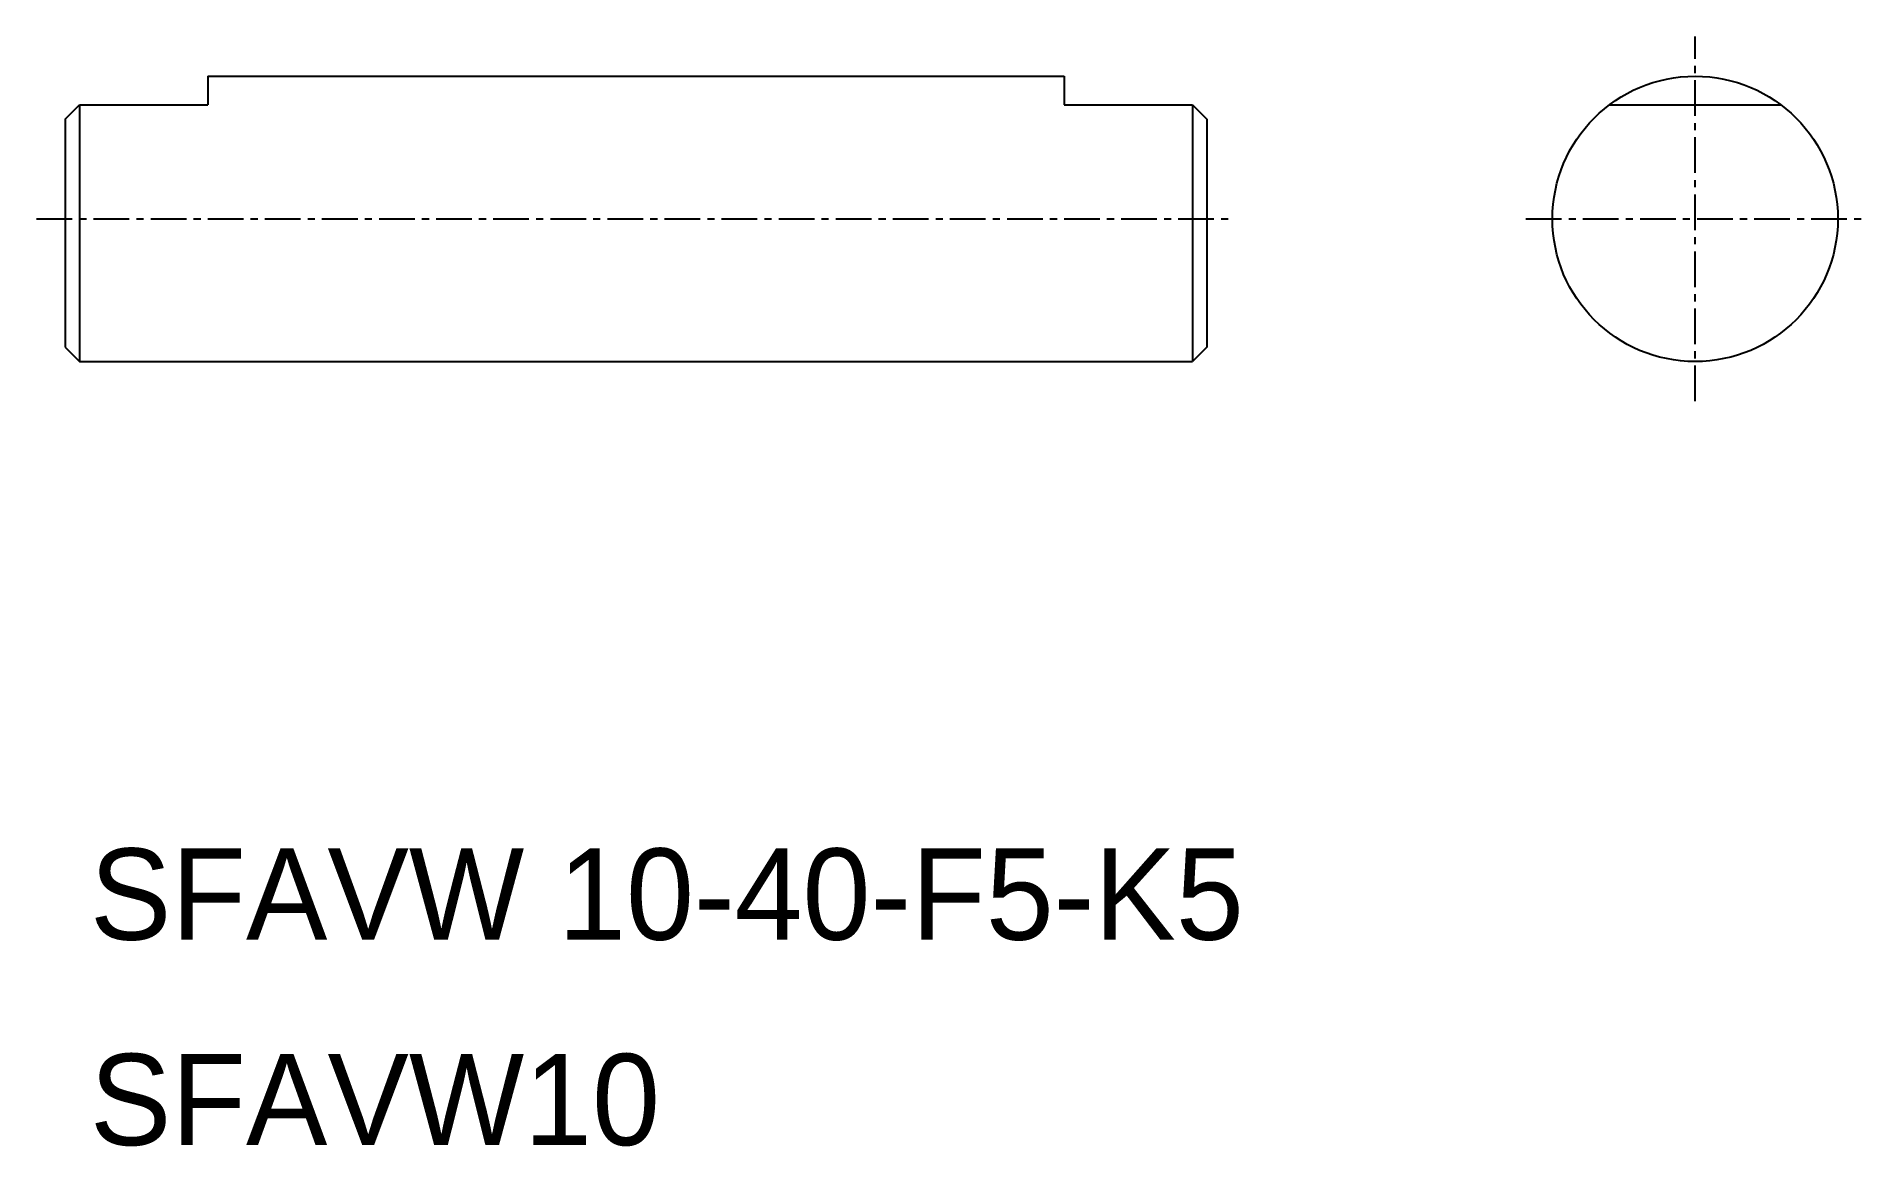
# Model space of a CAD drawing. Extents: x 120.5 to 184.5, y 101.9 to 140.8.
import ezdxf

# ---------------------------------------------------------------- set-up
doc = ezdxf.new("R2010")
doc.units = 0
doc.linetypes.add('CENTER', pattern=[2, 1.25, -0.25, 0.25, -0.25])
doc.layers.get('0').update_dxf_attribs({"linetype": 'CONTINUOUS'})
doc.layers.add('CENTER', color=1, linetype='CENTER')

msp = doc.modelspace()

# ---------------------------------------------------------------- linework, layer by layer
at = {"color": 7, "linetype": 'CONTINUOUS'}
for p, q in [((126.482, 139.447), (156.482, 139.447)), ((126.482, 139.447), (126.482, 138.447)), ((156.482, 139.447), (156.482, 138.447)), ((121.482, 137.947), (121.982, 138.447)), ((121.982, 138.447), (121.982, 129.447)), ((121.982, 138.447), (126.482, 138.447)), ((156.482, 138.447), (160.982, 138.447)), ((160.982, 138.447), (160.982, 129.447)), ((160.982, 138.447), (161.482, 137.947)), ((175.589, 138.447), (181.589, 138.447)), ((121.482, 137.947), (121.482, 129.947)), ((161.482, 137.947), (161.482, 129.947)), ((121.482, 129.947), (121.982, 129.447)), ((121.982, 129.447), (160.982, 129.447)), ((127.982, 129.447), (127.982, 129.447)), ((133.982, 129.447), (133.982, 129.447)), ((161.482, 129.947), (160.982, 129.447))]:
    msp.add_line(p, q, dxfattribs=at)
msp.add_circle((178.589, 134.447), 5, dxfattribs=at)
at = {"layer": 'CENTER', "linetype": 'CENTER'}
for p, q in [((178.589, 128.056), (178.589, 140.837)), ((120.482, 134.447), (162.482, 134.447)), ((172.658, 134.447), (184.52, 134.447))]:
    msp.add_line(p, q, dxfattribs=at)

# ---------------------------------------------------------------- texts
at = {"color": 7, "linetype": 'CONTINUOUS'}
for s, p in [('SFAVW 10-40-F5-K5', (122.35, 109.184)), ('SFAVW10', (122.35, 101.986))]:
    msp.add_text(s, height=3.2, dxfattribs=at).set_placement(p)

doc.saveas('drawing.dxf')
